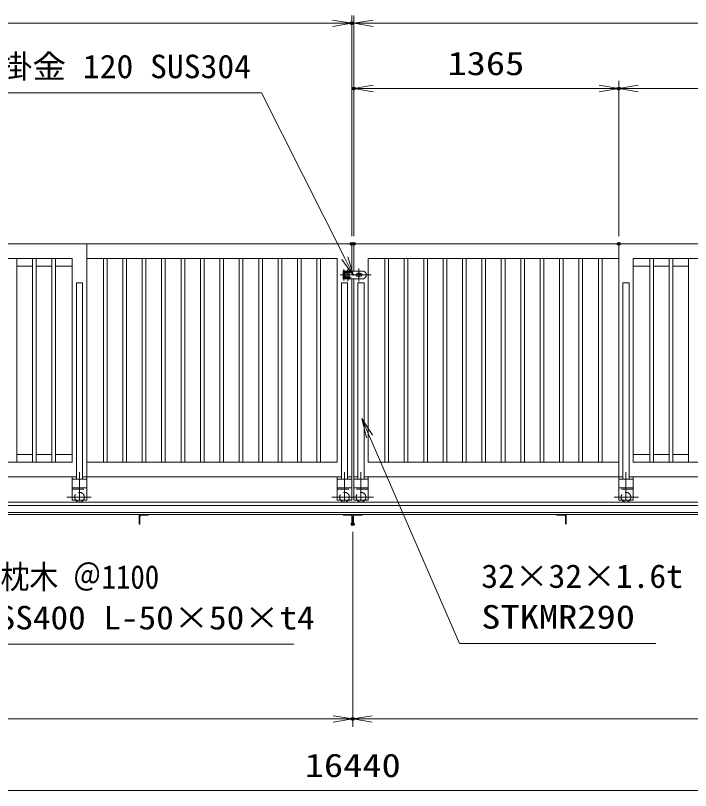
# Model space of a CAD drawing. Units: millimetres at full size. Extents: x -11880 to 11880, y -8399 to 8401.
# Drawn here: x -486 to 2991, y 796 to 4788 of the extents above; entities that cross this region are included whole.
import ezdxf
from ezdxf.enums import TextEntityAlignment as Align

# ---------------------------------------------------------------- set-up
doc = ezdxf.new("R2010")
doc.units = ezdxf.units.MM
doc.header["$LTSCALE"] = 30
doc.header["$PDMODE"] = 32
doc.header["$PDSIZE"] = 15
doc.linetypes.add('USER1', pattern=[10.7, 5, -2.5, 0.7, -2.5])
doc.linetypes.add('USER2', pattern=[2.7, 2, -0.7])
for name, color, linetype, lineweight in [('0-1_軸線', 6, 'USER1', 18), ('0-2_01', 4, 'Continuous', 18), ('0-3_外形線', 7, 'Continuous', 18), ('0-4_隠れ線', 4, 'USER2', 18), ('0-5_0', 7, 'Continuous', 18), ('0-9_寸法線', 3, 'Continuous', 18)]:
    doc.layers.add(name, color=color, linetype=linetype, lineweight=lineweight)
doc.layers.add('0-A_DEFPOINTS', color=7, linetype='Continuous')
doc.styles.add('ＭＳ ゴシック', font='')
doc.styles.get('ＭＳ ゴシック').set_extended_font_data('MS Gothic')

# ---------------------------------------------------------------- blocks, each defined once
blk = doc.blocks.new('_OPEN')
at = {"layer": '0-5_0'}
blk.add_line((0, 0), (-30, 0), dxfattribs=at)
blk.add_lwpolyline([(-30, 5), (0, 0), (-30, -5)], dxfattribs=at)
blk = doc.blocks.new('S158')
at = {"layer": '0-9_寸法線'}
for points in [[(15615046.9, -15321462.9), (15673431.7, -15321462.9), (15686301.5, -15346994.5), (15687651.8, -15349673.4)], [(15685855, -15347219.6), (15687651.8, -15349673.4), (15686747.9, -15346769.5)]]:
    blk.add_lwpolyline(points, dxfattribs=at)
at = {"layer": '0-9_寸法線', "color": 254, "style": 'ＭＳ ゴシック', "width": 1.05}
blk.add_text('MARUKI 掛金 120 SUS304', height=3637, dxfattribs=at).set_placement((15614614.9, -15320272.3), align=Align.BOTTOM_LEFT)
blk = doc.blocks.new('S161')
at = {"layer": '0-9_寸法線'}
for points in [[(15734370.6, -15406529.7), (15704037, -15406529.7), (15690102.3, -15374533), (15688904.4, -15371782.5)], [(15690560.7, -15374333.4), (15688904.4, -15371782.5), (15689643.8, -15374732.6)]]:
    blk.add_lwpolyline(points, dxfattribs=at)
at = {"layer": '0-9_寸法線', "color": 254, "style": 'ＭＳ ゴシック'}
for s, width, p in [('32×32×1.6t', 1.05, (15707385, -15399039.2)), ('STKMR290', 1.2, (15707385, -15405339.2))]:
    blk.add_text(s, height=3637, dxfattribs=dict(at, width=width)).set_placement(p, align=Align.BOTTOM_LEFT)
blk = doc.blocks.new('S165')
at = {"layer": '0-9_寸法線'}
for points in [[(15678440.9, -15406651), (15629300.9, -15406651), (15622675.4, -15390848.2), (15621515.5, -15388081.5)], [(15623136.5, -15390654.8), (15621515.5, -15388081.5), (15622214.3, -15391041.5)]]:
    blk.add_lwpolyline(points, dxfattribs=at)
at = {"layer": '0-9_寸法線', "color": 254, "style": 'ＭＳ ゴシック'}
for s, width, p in [('枕木 ＠1100', 0.9, (15633080.9, -15399160.5)), ('SS400 L-50×50×t4', 1.1, (15632648.9, -15405460.5))]:
    blk.add_text(s, height=3637, dxfattribs=dict(at, width=width)).set_placement(p, align=Align.BOTTOM_LEFT)

msp = doc.modelspace()

# ---------------------------------------------------------------- linework, layer by layer
at = {"layer": '0-1_軸線', "linetype": 'Continuous'}
for p, q in [((1206.32, 3422.56), (1206.32, 3480.68)), ((1218.32, 3429.56), (1218.32, 3475.29)), ((1225.82, 3420.31), (1225.82, 3483.66)), ((1233.32, 3428.48), (1233.32, 3475.29)), ((1283.32, 3418.8), (1283.32, 3484.44)), ((1187.2, 3451.95), (1345.71, 3451.95)), ((1211.41, 3464.95), (1241, 3464.95)), ((1211.41, 3438.95), (1242.62, 3438.95))]:
    msp.add_line(p, q, dxfattribs=at)
at = {"layer": '0-1_軸線'}
for p, q in [((-156.18, 2436.27), (-156.18, 2249.16)), ((1208.82, 2436.27), (1208.82, 2249.16)), ((1293.82, 2436.27), (1293.82, 2249.16)), ((2658.82, 2436.27), (2658.82, 2249.16)), ((-221.29, 2306.95), (-95.96, 2306.95)), ((1143.71, 2306.95), (1269.05, 2306.95)), ((1358.92, 2306.95), (1233.59, 2306.95)), ((2723.92, 2306.95), (2598.59, 2306.95))]:
    msp.add_line(p, q, dxfattribs=at)
at = {"layer": '0-2_01', "color": 7}
for p, q in [((-193.68, 2411.95), (-193.68, 2291.95)), ((-193.68, 2399.95), (-118.68, 2399.95)), ((-118.68, 2411.95), (-118.68, 2291.95)), ((1171.32, 2411.95), (1171.32, 2291.95)), ((1171.32, 2399.95), (1246.32, 2399.95)), ((1246.32, 2411.95), (1224.82, 2411.95)), ((1246.32, 2411.95), (1246.32, 2291.95)), ((1256.32, 2411.95), (1256.32, 2291.95)), ((1256.32, 2411.95), (1277.82, 2411.95)), ((1331.32, 2399.95), (1256.32, 2399.95)), ((1331.32, 2411.95), (1331.32, 2291.95)), ((2621.32, 2411.95), (2621.32, 2291.95)), ((2696.32, 2399.95), (2621.32, 2399.95)), ((-193.68, 2354.95), (-118.68, 2354.95)), ((1171.32, 2354.95), (1246.32, 2354.95)), ((1331.32, 2354.95), (1256.32, 2354.95)), ((2696.32, 2354.95), (2621.32, 2354.95)), ((-193.68, 2291.95), (-118.68, 2291.95)), ((1171.32, 2291.95), (1246.32, 2291.95)), ((1331.32, 2291.95), (1256.32, 2291.95))]:
    msp.add_line(p, q, dxfattribs=at)
msp.add_lwpolyline([(2696.32, 2411.95), (2696.32, 2291.95), (2621.32, 2291.95)], dxfattribs=at)
for centre in [(-156.18, 2306.95), (1208.82, 2306.95), (1293.82, 2306.95), (2658.82, 2306.95)]:
    msp.add_arc(centre, 25, 216.8699, 323.1301, dxfattribs=at)
at = {"layer": '0-3_外形線'}
for p, q in [((1246.32, 3611.95), (-1583.68, 3611.95)), ((-118.68, 2411.95), (-118.68, 3611.95)), ((1246.32, 3471.95), (1246.32, 3611.95)), ((1256.32, 3611.95), (4086.32, 3611.95)), ((1256.32, 3471.95), (1256.32, 3611.95)), ((2621.32, 2411.95), (2621.32, 3611.95)), ((-193.68, 3536.96), (-1583.68, 3536.96)), ((-479.18, 2486.95), (-479.18, 3536.96)), ((-398.18, 2486.95), (-398.18, 3536.96)), ((-379.18, 2486.95), (-379.18, 3536.96)), ((-298.18, 2486.95), (-298.18, 3536.96)), ((-279.18, 2486.95), (-279.18, 3536.96)), ((-193.68, 2486.95), (-193.68, 3536.96)), ((1171.32, 3536.96), (-118.68, 3536.96)), ((-33.18, 2486.95), (-33.18, 3536.96)), ((-14.18, 2486.95), (-14.18, 3536.96)), ((66.82, 2486.95), (66.82, 3536.96)), ((85.82, 2486.95), (85.82, 3536.96)), ((166.82, 2486.95), (166.82, 3536.96)), ((185.82, 2486.95), (185.82, 3536.96)), ((266.82, 2486.95), (266.82, 3536.96)), ((285.82, 2486.95), (285.82, 3536.96)), ((366.82, 2486.95), (366.82, 3536.96)), ((385.82, 2486.95), (385.82, 3536.96)), ((466.82, 2486.95), (466.82, 3536.96)), ((485.82, 2486.95), (485.82, 3536.96)), ((566.82, 2486.95), (566.82, 3536.96)), ((585.82, 2486.95), (585.82, 3536.96)), ((666.82, 2486.95), (666.82, 3536.96)), ((685.82, 2486.95), (685.82, 3536.96)), ((766.82, 2486.95), (766.82, 3536.96)), ((785.82, 2486.95), (785.82, 3536.96)), ((866.82, 2486.95), (866.82, 3536.96)), ((885.82, 2486.95), (885.82, 3536.96)), ((966.82, 2486.95), (966.82, 3536.96)), ((985.82, 2486.95), (985.82, 3536.96)), ((1066.82, 2486.95), (1066.82, 3536.96)), ((1085.82, 2486.95), (1085.82, 3536.96)), ((1171.32, 2486.95), (1171.32, 3536.96)), ((1416.82, 2486.95), (1416.82, 3536.96)), ((1435.82, 2486.95), (1435.82, 3536.96)), ((1516.82, 2486.95), (1516.82, 3536.96)), ((1535.82, 2486.95), (1535.82, 3536.96)), ((1616.82, 2486.95), (1616.82, 3536.96)), ((1635.82, 2486.95), (1635.82, 3536.96)), ((1716.82, 2486.95), (1716.82, 3536.96)), ((1735.82, 2486.95), (1735.82, 3536.96)), ((1816.82, 2486.95), (1816.82, 3536.96)), ((1835.82, 2486.95), (1835.82, 3536.96)), ((1916.82, 2486.95), (1916.82, 3536.96)), ((1935.82, 2486.95), (1935.82, 3536.96)), ((2016.82, 2486.95), (2016.82, 3536.96)), ((2035.82, 2486.95), (2035.82, 3536.96)), ((2116.82, 2486.95), (2116.82, 3536.96)), ((2135.82, 2486.95), (2135.82, 3536.96)), ((2216.82, 2486.95), (2216.82, 3536.96)), ((2235.82, 2486.95), (2235.82, 3536.96)), ((2316.82, 2486.95), (2316.82, 3536.96)), ((2335.82, 2486.95), (2335.82, 3536.96)), ((2416.82, 2486.95), (2416.82, 3536.96)), ((2435.82, 2486.95), (2435.82, 3536.96)), ((2516.82, 2486.95), (2516.82, 3536.96)), ((2535.82, 2486.95), (2535.82, 3536.96)), ((2696.32, 3536.96), (4086.32, 3536.96)), ((2696.32, 2486.95), (2696.32, 3536.96)), ((2781.82, 2486.95), (2781.82, 3536.96)), ((2800.82, 2486.95), (2800.82, 3536.96)), ((2881.82, 2486.95), (2881.82, 3536.96)), ((2900.82, 2486.95), (2900.82, 3536.96)), ((2981.82, 2486.95), (2981.82, 3536.96)), ((-479.18, 3496.96), (-398.18, 3496.96)), ((-379.18, 3496.96), (-298.18, 3496.96)), ((-279.18, 3496.96), (-193.68, 3496.96)), ((2781.82, 3496.96), (2696.32, 3496.96)), ((2881.82, 3496.96), (2800.82, 3496.96)), ((2981.82, 3496.96), (2900.82, 3496.96)), ((1306.32, 3471.95), (1201.32, 3471.95)), ((1201.32, 3471.95), (1201.32, 3431.95)), ((1293.32, 3457.95), (1273.32, 3457.95)), ((1293.32, 3445.95), (1273.32, 3445.95)), ((-172.18, 3411.96), (-172.18, 2399.95)), ((-172.18, 3411.96), (-140.18, 3411.96)), ((-140.18, 3411.96), (-140.18, 2399.95)), ((1192.82, 3411.96), (1192.82, 2399.95)), ((1192.82, 3411.96), (1224.82, 3411.96)), ((1201.32, 3431.95), (1306.32, 3431.95)), ((1224.82, 3411.96), (1224.82, 2399.95)), ((1246.32, 2411.95), (1246.32, 3431.95)), ((1256.32, 2411.95), (1256.32, 3431.95)), ((1309.82, 3411.96), (1277.82, 3411.96)), ((1277.82, 3411.96), (1277.82, 2399.95)), ((1309.82, 3411.96), (1309.82, 2399.95)), ((2642.82, 3411.96), (2642.82, 2399.95)), ((2674.82, 3411.96), (2642.82, 3411.96)), ((2674.82, 3411.96), (2674.82, 2399.95)), ((-398.18, 2526.95), (-479.18, 2526.95)), ((-298.18, 2526.95), (-379.18, 2526.95)), ((-193.68, 2526.95), (-279.18, 2526.95)), ((2696.32, 2526.95), (2781.82, 2526.95)), ((2800.82, 2526.95), (2881.82, 2526.95)), ((2900.82, 2526.95), (2981.82, 2526.95)), ((-193.68, 2486.95), (-1583.68, 2486.95)), ((-118.68, 2486.95), (1171.32, 2486.95)), ((2696.32, 2486.95), (4086.32, 2486.95)), ((-172.18, 2411.95), (-1583.68, 2411.95)), ((1191.32, 2411.95), (-140.18, 2411.95)), ((1311.32, 2411.95), (2642.82, 2411.95)), ((2674.82, 2411.95), (4086.32, 2411.95)), ((1251.32, 2281.95), (-6956.68, 2281.95)), ((1251.32, 2281.95), (9459.32, 2281.95)), ((1251.32, 2264.46), (-6956.68, 2264.46)), ((1251.32, 2264.46), (9459.32, 2264.46)), ((1251.32, 2228.76), (-6956.68, 2228.76)), ((1251.32, 2218.46), (-6956.68, 2218.46)), ((196.32, 2218.46), (146.32, 2218.46)), ((151.32, 2218.46), (151.32, 2168.46)), ((155.32, 2171.46), (155.32, 2207.96)), ((161.82, 2214.46), (198.32, 2214.46)), ((201.32, 2217.46), (201.32, 2218.46)), ((1201.32, 2217.46), (1201.32, 2218.46)), ((1240.82, 2214.46), (1204.32, 2214.46)), ((1247.32, 2171.46), (1247.32, 2207.96)), ((1251.32, 2228.76), (9459.32, 2228.76)), ((1251.32, 2218.46), (9459.32, 2218.46)), ((1251.32, 2218.46), (1251.32, 2168.46)), ((1251.32, 2218.46), (1251.32, 2168.46)), ((1255.32, 2171.46), (1255.32, 2207.96)), ((1261.82, 2214.46), (1298.32, 2214.46)), ((1301.32, 2217.46), (1301.32, 2218.46)), ((2301.32, 2217.46), (2301.32, 2218.46)), ((2340.82, 2214.46), (2304.32, 2214.46)), ((2306.32, 2218.46), (2356.32, 2218.46)), ((2347.32, 2171.46), (2347.32, 2207.96)), ((151.32, 2168.46), (152.32, 2168.46)), ((1251.32, 2168.46), (1250.32, 2168.46)), ((1251.32, 2168.46), (1252.32, 2168.46))]:
    msp.add_line(p, q, dxfattribs=at)
for points in [[(2621.32, 2486.95), (1331.32, 2486.95), (1331.32, 3536.96), (2621.32, 3536.96)], [(2351.32, 2218.46), (2351.32, 2168.46), (2350.32, 2168.46)]]:
    msp.add_lwpolyline(points, dxfattribs=at)
for centre in [(1218.32, 3464.95), (1218.32, 3438.95), (1233.32, 3464.95), (1233.32, 3438.95)]:
    msp.add_circle(centre, 4, dxfattribs=at)
for centre, radius, start, end in [((1273.32, 3451.95), 6, 90.00001, 270), ((1283.32, 3451.95), 10, 36.8699, 143.1301), ((1283.32, 3451.95), 10, 216.8699, 323.1301), ((1293.32, 3451.95), 6, 270, 90.00001), ((1300.48, 3451.95), 20.83, 286.2601, 73.73985), ((161.82, 2207.96), 6.5, 90, 180), ((198.32, 2217.46), 3, 270, 0), ((1204.32, 2217.46), 3, 180, 270), ((1240.82, 2207.96), 6.5, 0, 90), ((1261.82, 2207.96), 6.5, 90, 180), ((1298.32, 2217.46), 3, 270, 0), ((2304.32, 2217.46), 3, 180, 270), ((2340.82, 2207.96), 6.5, 0, 90), ((152.32, 2171.46), 3, 270, 0), ((1250.32, 2171.46), 3, 180, 270), ((1252.32, 2171.46), 3, 270, 0), ((2350.32, 2171.46), 3, 180, 270)]:
    msp.add_arc(centre, radius, start, end, dxfattribs=at)
at = {"layer": '0-4_隠れ線', "linetype": 'Continuous'}
msp.add_line((1211.32, 3431.95), (1211.32, 3471.95), dxfattribs=at)
at = {"layer": '0-4_隠れ線'}
for p, q in [((-193.68, 2348.95), (-118.68, 2348.95)), ((1171.32, 2348.95), (1246.32, 2348.95)), ((1331.32, 2348.95), (1256.32, 2348.95)), ((2696.32, 2348.95), (2621.32, 2348.95))]:
    msp.add_line(p, q, dxfattribs=at)
for centre in [(-156.18, 2306.95), (1208.82, 2306.95), (1293.82, 2306.95), (2658.82, 2306.95)]:
    msp.add_arc(centre, 25, 323.1301, 216.8699, dxfattribs=at)
at = {"layer": '0-9_寸法線'}
for p, q in [((1246.32, 3651.95), (1246.32, 4788.28)), ((1246.32, 3651.95), (1246.32, 4788.28)), ((1256.32, 3651.95), (1256.32, 4788.28)), ((1256.32, 3651.95), (1256.32, 4788.28)), ((1246.32, 4748.28), (-4788.68, 4748.28)), ((1146.32, 4748.28), (1046.32, 4748.28)), ((1256.32, 4748.28), (1246.32, 4748.28)), ((1256.32, 4748.28), (7291.32, 4748.28)), ((1356.32, 4748.28), (1456.32, 4748.28)), ((1256.32, 3651.95), (1256.32, 4451.95)), ((2621.32, 3651.95), (2621.32, 4451.95)), ((2621.32, 3651.95), (2621.32, 4451.95)), ((2621.32, 4411.95), (1256.32, 4411.95)), ((4086.32, 4411.95), (2621.32, 4411.95)), ((1251.32, 2128.46), (1251.32, 1124.46)), ((1251.32, 2128.46), (1251.32, 1124.46)), ((-4148.68, 1164.46), (1251.32, 1164.46)), ((1251.32, 1164.46), (6651.32, 1164.46)), ((-6968.68, 795.86), (9471.32, 795.86))]:
    msp.add_line(p, q, dxfattribs=at)
at = {"layer": '0-A_DEFPOINTS'}
for p in [(1246.32, 4748.28), (1256.32, 4411.95), (2621.32, 4411.95), (1246.32, 3611.95), (1256.32, 3611.95), (2621.32, 3611.95), (1251.32, 2168.46), (1251.32, 1164.46)]:
    msp.add_point(p, dxfattribs=at)

# ---------------------------------------------------------------- block references
at = {"layer": '0-9_寸法線'}
for name, p, xscale, yscale in [('_OPEN', (1246.32, 4748.28), 3.333333, 3.333333), ('_OPEN', (1246.32, 4748.28), 3.333333, 3.333333), ('S158', (-521665.86, 515104.5), 0.03333333, 0.03333333), ('_OPEN', (2621.32, 4411.95), 3.333333, 3.333333), ('S161', (-521665.86, 515104.5), 0.03333333, 0.03333333), ('S165', (-521665.86, 515104.5), 0.03333333, 0.03333333), ('_OPEN', (1251.32, 1164.46), 3.333333, 3.333333)]:
    msp.add_blockref(name, p, dxfattribs=dict(at, xscale=xscale, yscale=yscale))
at = {"layer": '0-9_寸法線', "xscale": 3.333333, "yscale": 3.333333, "rotation": 180}
for p in [(1256.32, 4748.28), (1256.32, 4748.28), (1256.32, 4411.95), (2621.32, 4411.95), (1251.32, 1164.46)]:
    msp.add_blockref('_OPEN', p, dxfattribs=at)

# ---------------------------------------------------------------- texts
at = {"layer": '0-9_寸法線', "color": 254, "style": 'ＭＳ ゴシック', "width": 1.2}
for s, p in [('1365', (1739.62, 4444.64)), ('16440', (1004.12, 828.55))]:
    msp.add_text(s, height=121.2, dxfattribs=at).set_placement(p, align=Align.BOTTOM_LEFT)

doc.saveas('drawing.dxf')
